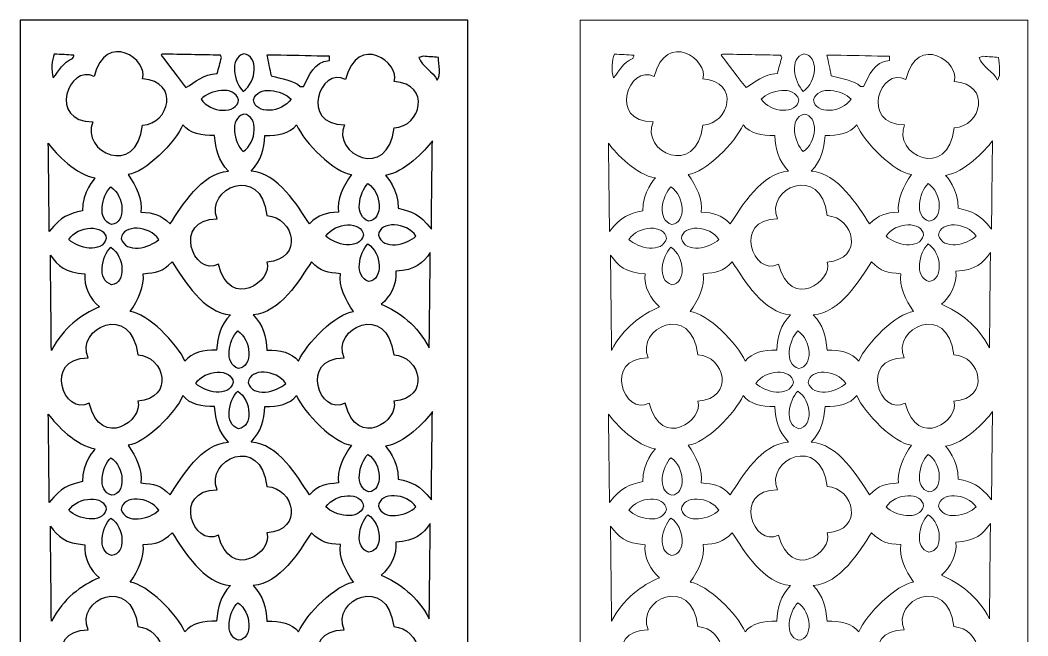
# Model space of a CAD drawing. Header units: centimetres. Extents: x -27.5 to -20.8, y -9.5 to 9.5.
# Drawn here: x -27.5 to -20.8, y 5.4 to 9.5 of the extents above; entities that cross this region are included whole.
import ezdxf

# ---------------------------------------------------------------- set-up
doc = ezdxf.new("R2010")
doc.units = ezdxf.units.CM
doc.header["$MEASUREMENT"] = 0
doc.layers.add('layer 1', color=7, linetype='Continuous')

msp = doc.modelspace()

# ---------------------------------------------------------------- linework, layer by layer
at = {"layer": 'layer 1', "color": 250}
msp.add_open_spline([(-27.5, 9.5), (-27.5, 9.5), (-24.52381, 9.5), (-24.52381, 9.5), (-24.52381, 9.5), (-24.52381, 9.5), (-24.52381, -9.5), (-24.52381, -9.5), (-24.52381, -9.5), (-24.52381, -9.5), (-27.5, -9.5), (-27.5, -9.5), (-27.5, -9.5), (-27.5, -9.5), (-27.5, 9.5), (-27.5, 9.5)], degree=3, knots=[0, 0, 0, 0, 0.2, 0.2, 0.2, 0.2, 0.4, 0.4, 0.4, 0.4, 0.6, 0.6, 0.6, 0.6, 1, 1, 1, 1], dxfattribs=at)
at = {"layer": 'layer 1', "color": 250, "lineweight": 9}
for points, knots in [([(-23.77503, 9.5), (-23.77503, 9.5), (-20.79884, 9.5), (-20.79884, 9.5), (-20.79884, 9.5), (-20.79884, 9.5), (-20.79884, -9.5), (-20.79884, -9.5), (-20.79884, -9.5), (-20.79884, -9.5), (-23.77503, -9.5), (-23.77503, -9.5), (-23.77503, -9.5), (-23.77503, -9.5), (-23.77503, 9.5), (-23.77503, 9.5)], [0, 0, 0, 0, 0.2, 0.2, 0.2, 0.2, 0.4, 0.4, 0.4, 0.4, 0.6, 0.6, 0.6, 0.6, 1, 1, 1, 1]), ([(-23.29082, 8.82276), (-23.59262, 8.82245), (-23.45316, 9.21356), (-23.28365, 9.12408), (-23.28365, 9.12408), (-23.2037, 9.43845), (-22.91692, 9.23309), (-22.96079, 9.10979), (-22.96079, 9.10979), (-22.71078, 9.0907), (-22.78201, 8.81086), (-22.96079, 8.80123), (-22.96079, 8.80123), (-23.00013, 8.44729), (-23.37765, 8.62358), (-23.29082, 8.82276)], [0, 0, 0, 0, 0.2, 0.2, 0.2, 0.2, 0.4, 0.4, 0.4, 0.4, 0.6, 0.6, 0.6, 0.6, 1, 1, 1, 1]), ([(-21.61802, 8.80459), (-21.91981, 8.80428), (-21.78036, 9.19539), (-21.61085, 9.10591), (-21.61085, 9.10591), (-21.53089, 9.42028), (-21.24411, 9.21492), (-21.28798, 9.09162), (-21.28798, 9.09162), (-21.03797, 9.07253), (-21.1092, 8.79269), (-21.28798, 8.78306), (-21.28798, 8.78306), (-21.32732, 8.42912), (-21.70484, 8.60541), (-21.61802, 8.80459)], [0, 0, 0, 0, 0.2, 0.2, 0.2, 0.2, 0.4, 0.4, 0.4, 0.4, 0.6, 0.6, 0.6, 0.6, 1, 1, 1, 1]), ([(-23.55511, 9.11614), (-23.56957, 9.16362), (-23.56604, 9.23836), (-23.54794, 9.27399), (-23.54794, 9.27399), (-23.50488, 9.2716), (-23.46183, 9.26921), (-23.41879, 9.26682), (-23.41879, 9.26682), (-23.41879, 9.26443), (-23.41879, 9.26202), (-23.41879, 9.25963), (-23.41879, 9.25963), (-23.42118, 9.25485), (-23.42357, 9.25007), (-23.42596, 9.24529), (-23.42596, 9.24529), (-23.49261, 9.21802), (-23.51112, 9.16457), (-23.55511, 9.11614)], [0, 0, 0, 0, 0.1666667, 0.1666667, 0.1666667, 0.1666667, 0.3333333, 0.3333333, 0.3333333, 0.3333333, 0.5, 0.5, 0.5, 0.5, 0.6666667, 0.6666667, 0.6666667, 0.6666667, 1, 1, 1, 1]), ([(-22.4646, 9.14484), (-22.55956, 9.14032), (-22.60941, 9.08823), (-22.67264, 9.05158), (-22.67264, 9.05158), (-22.68776, 9.06939), (-22.8371, 9.26535), (-22.83766, 9.26682), (-22.83766, 9.26682), (-22.83527, 9.26921), (-22.83288, 9.2716), (-22.83049, 9.27399), (-22.83049, 9.27399), (-22.70137, 9.2716), (-22.5722, 9.26921), (-22.44307, 9.26682), (-22.44307, 9.26682), (-22.44068, 9.26202), (-22.43829, 9.25724), (-22.4359, 9.25246), (-22.4359, 9.25246), (-22.44546, 9.2166), (-22.45502, 9.18071), (-22.4646, 9.14484)], [0, 0, 0, 0, 0.1428571, 0.1428571, 0.1428571, 0.1428571, 0.2857143, 0.2857143, 0.2857143, 0.2857143, 0.4285714, 0.4285714, 0.4285714, 0.4285714, 0.5714286, 0.5714286, 0.5714286, 0.5714286, 0.7142857, 0.7142857, 0.7142857, 0.7142857, 1, 1, 1, 1]), ([(-22.29295, 9.02641), (-22.3525, 9.08645), (-22.38807, 9.24743), (-22.28707, 9.27621), (-22.28707, 9.27621), (-22.18957, 9.26562), (-22.19906, 9.08767), (-22.29295, 9.02641)], [0, 0, 0, 0, 0.3333333, 0.3333333, 0.3333333, 0.3333333, 1, 1, 1, 1]), ([(-21.91217, 9.05875), (-21.95658, 9.10416), (-22.0394, 9.10672), (-22.10587, 9.1305), (-22.10587, 9.1305), (-22.11544, 9.17593), (-22.125, 9.22138), (-22.13456, 9.26682), (-22.13456, 9.26682), (-22.10348, 9.26682), (-22.07239, 9.26682), (-22.0413, 9.26682), (-22.0413, 9.26682), (-21.93369, 9.26443), (-21.82606, 9.26202), (-21.71845, 9.25963), (-21.71845, 9.25963), (-21.71845, 9.25007), (-21.71845, 9.2405), (-21.71845, 9.23094), (-21.71845, 9.23094), (-21.82512, 9.22077), (-21.85123, 9.13666), (-21.89064, 9.05875), (-21.89064, 9.05875), (-21.89781, 9.05875), (-21.905, 9.05875), (-21.91217, 9.05875)], [0, 0, 0, 0, 0.125, 0.125, 0.125, 0.125, 0.25, 0.25, 0.25, 0.25, 0.375, 0.375, 0.375, 0.375, 0.5, 0.5, 0.5, 0.5, 0.625, 0.625, 0.625, 0.625, 0.75, 0.75, 0.75, 0.75, 1, 1, 1, 1]), ([(-21.00102, 9.1018), (-21.0268, 9.15722), (-21.10264, 9.18944), (-21.12298, 9.25246), (-21.12298, 9.25246), (-21.11342, 9.25485), (-21.10384, 9.25724), (-21.09428, 9.25963), (-21.09428, 9.25963), (-21.0608, 9.25724), (-21.02732, 9.25485), (-20.99383, 9.25246), (-20.99383, 9.25246), (-20.99012, 9.20285), (-20.97491, 9.13566), (-21.00102, 9.1018)], [0, 0, 0, 0, 0.2, 0.2, 0.2, 0.2, 0.4, 0.4, 0.4, 0.4, 0.6, 0.6, 0.6, 0.6, 1, 1, 1, 1]), ([(-22.57224, 8.97511), (-22.5122, 9.03466), (-22.35121, 9.07022), (-22.32243, 8.96923), (-22.32243, 8.96923), (-22.33303, 8.87173), (-22.51098, 8.88122), (-22.57224, 8.97511)], [0, 0, 0, 0, 0.3333333, 0.3333333, 0.3333333, 0.3333333, 1, 1, 1, 1]), ([(-21.97366, 8.97511), (-22.0337, 9.03466), (-22.19469, 9.07022), (-22.22347, 8.96923), (-22.22347, 8.96923), (-22.21288, 8.87173), (-22.03493, 8.88122), (-21.97366, 8.97511)], [0, 0, 0, 0, 0.3333333, 0.3333333, 0.3333333, 0.3333333, 1, 1, 1, 1]), ([(-22.29295, 8.62536), (-22.3525, 8.6854), (-22.38807, 8.84639), (-22.28707, 8.87517), (-22.28707, 8.87517), (-22.18957, 8.86457), (-22.19906, 8.68662), (-22.29295, 8.62536)], [0, 0, 0, 0, 0.3333333, 0.3333333, 0.3333333, 0.3333333, 1, 1, 1, 1]), ([(-22.69288, 8.80406), (-22.64682, 8.74624), (-22.56793, 8.73026), (-22.48236, 8.73231), (-22.48236, 8.73231), (-22.47401, 8.63835), (-22.45879, 8.56764), (-22.39032, 8.49555), (-22.39032, 8.49555), (-22.56853, 8.48486), (-22.69913, 8.26498), (-22.77774, 8.144), (-22.77774, 8.144), (-22.84401, 8.21028), (-22.88288, 8.21661), (-22.97143, 8.22293), (-22.97143, 8.22293), (-22.95864, 8.30402), (-23.0042, 8.39815), (-23.05753, 8.47404), (-23.05753, 8.47404), (-22.94458, 8.48511), (-22.74271, 8.68701), (-22.69288, 8.80406)], [0, 0, 0, 0, 0.1428571, 0.1428571, 0.1428571, 0.1428571, 0.2857143, 0.2857143, 0.2857143, 0.2857143, 0.4285714, 0.4285714, 0.4285714, 0.4285714, 0.5714286, 0.5714286, 0.5714286, 0.5714286, 0.7142857, 0.7142857, 0.7142857, 0.7142857, 1, 1, 1, 1]), ([(-21.93664, 8.80406), (-21.9827, 8.74624), (-22.06159, 8.73026), (-22.14716, 8.73231), (-22.14716, 8.73231), (-22.15551, 8.63835), (-22.17074, 8.56764), (-22.2392, 8.49555), (-22.2392, 8.49555), (-22.061, 8.48486), (-21.93039, 8.26498), (-21.85179, 8.144), (-21.85179, 8.144), (-21.78551, 8.21028), (-21.74664, 8.21661), (-21.65809, 8.22293), (-21.65809, 8.22293), (-21.67089, 8.30402), (-21.62532, 8.39815), (-21.57199, 8.47404), (-21.57199, 8.47404), (-21.68494, 8.48511), (-21.88681, 8.68701), (-21.93664, 8.80406)], [0, 0, 0, 0, 0.1428571, 0.1428571, 0.1428571, 0.1428571, 0.2857143, 0.2857143, 0.2857143, 0.2857143, 0.4285714, 0.4285714, 0.4285714, 0.4285714, 0.5714286, 0.5714286, 0.5714286, 0.5714286, 0.7142857, 0.7142857, 0.7142857, 0.7142857, 1, 1, 1, 1]), ([(-23.58782, 8.68062), (-23.58543, 8.48692), (-23.58345, 8.28673), (-23.58106, 8.09302), (-23.58106, 8.09302), (-23.49705, 8.19932), (-23.45596, 8.20813), (-23.35976, 8.23234), (-23.35976, 8.23234), (-23.36463, 8.35496), (-23.27665, 8.45021), (-23.27599, 8.45026), (-23.27599, 8.45026), (-23.3999, 8.46945), (-23.53656, 8.61068), (-23.58782, 8.68062)], [0, 0, 0, 0, 0.2, 0.2, 0.2, 0.2, 0.4, 0.4, 0.4, 0.4, 0.6, 0.6, 0.6, 0.6, 1, 1, 1, 1]), ([(-21.0339, 8.69757), (-21.03629, 8.50387), (-21.03827, 8.30368), (-21.04066, 8.10997), (-21.04066, 8.10997), (-21.12467, 8.21627), (-21.16576, 8.22508), (-21.26196, 8.24929), (-21.26196, 8.24929), (-21.25709, 8.37191), (-21.34507, 8.46716), (-21.34573, 8.46721), (-21.34573, 8.46721), (-21.22182, 8.4864), (-21.08516, 8.62763), (-21.0339, 8.69757)], [0, 0, 0, 0, 0.2, 0.2, 0.2, 0.2, 0.4, 0.4, 0.4, 0.4, 0.6, 0.6, 0.6, 0.6, 1, 1, 1, 1]), ([(-22.46387, 8.17804), (-22.76567, 8.17835), (-22.62621, 7.78724), (-22.4567, 7.87672), (-22.4567, 7.87672), (-22.37674, 7.56235), (-22.08997, 7.76771), (-22.13383, 7.89101), (-22.13383, 7.89101), (-21.88382, 7.9101), (-21.95505, 8.18994), (-22.13383, 8.19957), (-22.13383, 8.19957), (-22.17318, 8.55351), (-22.55069, 8.37722), (-22.46387, 8.17804)], [0, 0, 0, 0, 0.2, 0.2, 0.2, 0.2, 0.4, 0.4, 0.4, 0.4, 0.6, 0.6, 0.6, 0.6, 1, 1, 1, 1]), ([(-23.17252, 8.39098), (-23.23207, 8.33094), (-23.26764, 8.16996), (-23.16664, 8.14117), (-23.16664, 8.14117), (-23.06914, 8.15177), (-23.07863, 8.32972), (-23.17252, 8.39098)], [0, 0, 0, 0, 0.3333333, 0.3333333, 0.3333333, 0.3333333, 1, 1, 1, 1]), ([(-21.46222, 8.4131), (-21.52177, 8.35306), (-21.55733, 8.19208), (-21.45634, 8.1633), (-21.45634, 8.1633), (-21.35883, 8.17389), (-21.36833, 8.35184), (-21.46222, 8.4131)], [0, 0, 0, 0, 0.3333333, 0.3333333, 0.3333333, 0.3333333, 1, 1, 1, 1]), ([(-23.45181, 8.04123), (-23.39177, 7.98168), (-23.23078, 7.94612), (-23.202, 8.04711), (-23.202, 8.04711), (-23.2126, 8.14462), (-23.39055, 8.13512), (-23.45181, 8.04123)], [0, 0, 0, 0, 0.3333333, 0.3333333, 0.3333333, 0.3333333, 1, 1, 1, 1]), ([(-22.85323, 8.04123), (-22.91328, 7.98168), (-23.07426, 7.94612), (-23.10304, 8.04711), (-23.10304, 8.04711), (-23.09245, 8.14462), (-22.9145, 8.13512), (-22.85323, 8.04123)], [0, 0, 0, 0, 0.3333333, 0.3333333, 0.3333333, 0.3333333, 1, 1, 1, 1]), ([(-21.7415, 8.06335), (-21.68146, 8.0038), (-21.52048, 7.96824), (-21.4917, 8.06923), (-21.4917, 8.06923), (-21.50229, 8.16674), (-21.68024, 8.15724), (-21.7415, 8.06335)], [0, 0, 0, 0, 0.3333333, 0.3333333, 0.3333333, 0.3333333, 1, 1, 1, 1]), ([(-21.14293, 8.06335), (-21.20297, 8.0038), (-21.36395, 7.96824), (-21.39274, 8.06923), (-21.39274, 8.06923), (-21.38214, 8.16674), (-21.20419, 8.15724), (-21.14293, 8.06335)], [0, 0, 0, 0, 0.3333333, 0.3333333, 0.3333333, 0.3333333, 1, 1, 1, 1]), ([(-23.17252, 7.98994), (-23.23207, 7.9299), (-23.26764, 7.76891), (-23.16664, 7.74013), (-23.16664, 7.74013), (-23.06914, 7.75072), (-23.07863, 7.92868), (-23.17252, 7.98994)], [0, 0, 0, 0, 0.3333333, 0.3333333, 0.3333333, 0.3333333, 1, 1, 1, 1]), ([(-21.46222, 8.01206), (-21.52177, 7.95202), (-21.55733, 7.79103), (-21.45634, 7.76225), (-21.45634, 7.76225), (-21.35883, 7.77285), (-21.36833, 7.9508), (-21.46222, 8.01206)], [0, 0, 0, 0, 0.3333333, 0.3333333, 0.3333333, 0.3333333, 1, 1, 1, 1]), ([(-23.57425, 7.93651), (-23.57186, 7.74281), (-23.56963, 7.497), (-23.56724, 7.30329), (-23.56724, 7.30329), (-23.48819, 7.45403), (-23.36961, 7.54091), (-23.24833, 7.59286), (-23.24833, 7.59286), (-23.30362, 7.63778), (-23.3569, 7.73347), (-23.3441, 7.81258), (-23.3441, 7.81258), (-23.4771, 7.82005), (-23.52299, 7.86657), (-23.57425, 7.93651)], [0, 0, 0, 0, 0.2, 0.2, 0.2, 0.2, 0.4, 0.4, 0.4, 0.4, 0.6, 0.6, 0.6, 0.6, 1, 1, 1, 1]), ([(-21.04748, 7.95346), (-21.04987, 7.75976), (-21.05209, 7.51395), (-21.05448, 7.32024), (-21.05448, 7.32024), (-21.13354, 7.47098), (-21.25211, 7.55786), (-21.3734, 7.60981), (-21.3734, 7.60981), (-21.3181, 7.65473), (-21.26482, 7.75042), (-21.27762, 7.82953), (-21.27762, 7.82953), (-21.14463, 7.83701), (-21.09874, 7.88352), (-21.04748, 7.95346)], [0, 0, 0, 0, 0.2, 0.2, 0.2, 0.2, 0.4, 0.4, 0.4, 0.4, 0.6, 0.6, 0.6, 0.6, 1, 1, 1, 1]), ([(-22.67933, 7.23214), (-22.63328, 7.28996), (-22.55439, 7.30595), (-22.46882, 7.3039), (-22.46882, 7.3039), (-22.46046, 7.39786), (-22.44524, 7.46856), (-22.37678, 7.54065), (-22.37678, 7.54065), (-22.55498, 7.55135), (-22.68559, 7.77122), (-22.76419, 7.8922), (-22.76419, 7.8922), (-22.83047, 7.82592), (-22.86934, 7.8196), (-22.95789, 7.81327), (-22.95789, 7.81327), (-22.94509, 7.73218), (-22.99066, 7.63805), (-23.04398, 7.56216), (-23.04398, 7.56216), (-22.93104, 7.55109), (-22.72917, 7.34919), (-22.67933, 7.23214)], [0, 0, 0, 0, 0.1428571, 0.1428571, 0.1428571, 0.1428571, 0.2857143, 0.2857143, 0.2857143, 0.2857143, 0.4285714, 0.4285714, 0.4285714, 0.4285714, 0.5714286, 0.5714286, 0.5714286, 0.5714286, 0.7142857, 0.7142857, 0.7142857, 0.7142857, 1, 1, 1, 1]), ([(-21.9231, 7.23214), (-21.96916, 7.28996), (-22.04805, 7.30595), (-22.13361, 7.3039), (-22.13361, 7.3039), (-22.14197, 7.39786), (-22.15719, 7.46856), (-22.22566, 7.54065), (-22.22566, 7.54065), (-22.04745, 7.55135), (-21.91684, 7.77122), (-21.83824, 7.8922), (-21.83824, 7.8922), (-21.77196, 7.82592), (-21.7331, 7.8196), (-21.64454, 7.81327), (-21.64454, 7.81327), (-21.65734, 7.73218), (-21.61178, 7.63805), (-21.55845, 7.56216), (-21.55845, 7.56216), (-21.67139, 7.55109), (-21.87326, 7.34919), (-21.9231, 7.23214)], [0, 0, 0, 0, 0.1428571, 0.1428571, 0.1428571, 0.1428571, 0.2857143, 0.2857143, 0.2857143, 0.2857143, 0.4285714, 0.4285714, 0.4285714, 0.4285714, 0.5714286, 0.5714286, 0.5714286, 0.5714286, 0.7142857, 0.7142857, 0.7142857, 0.7142857, 1, 1, 1, 1]), ([(-23.32351, 7.25272), (-23.6253, 7.25303), (-23.48585, 6.86192), (-23.31634, 6.9514), (-23.31634, 6.9514), (-23.23638, 6.63703), (-22.9496, 6.84239), (-22.99347, 6.96569), (-22.99347, 6.96569), (-22.74346, 6.98478), (-22.81469, 7.26462), (-22.99347, 7.27425), (-22.99347, 7.27425), (-23.03281, 7.62819), (-23.41033, 7.4519), (-23.32351, 7.25272)], [0, 0, 0, 0, 0.2, 0.2, 0.2, 0.2, 0.4, 0.4, 0.4, 0.4, 0.6, 0.6, 0.6, 0.6, 1, 1, 1, 1]), ([(-21.62119, 7.25272), (-21.92298, 7.25303), (-21.78353, 6.86192), (-21.61402, 6.9514), (-21.61402, 6.9514), (-21.53406, 6.63703), (-21.24728, 6.84239), (-21.29115, 6.96569), (-21.29115, 6.96569), (-21.04114, 6.98478), (-21.11237, 7.26462), (-21.29115, 7.27425), (-21.29115, 7.27425), (-21.33049, 7.62819), (-21.70801, 7.4519), (-21.62119, 7.25272)], [0, 0, 0, 0, 0.2, 0.2, 0.2, 0.2, 0.4, 0.4, 0.4, 0.4, 0.6, 0.6, 0.6, 0.6, 1, 1, 1, 1]), ([(-22.32843, 7.43313), (-22.38798, 7.37309), (-22.42354, 7.21211), (-22.32255, 7.18332), (-22.32255, 7.18332), (-22.22505, 7.19392), (-22.23454, 7.37187), (-22.32843, 7.43313)], [0, 0, 0, 0, 0.3333333, 0.3333333, 0.3333333, 0.3333333, 1, 1, 1, 1]), ([(-22.60772, 7.08338), (-22.54768, 7.02383), (-22.38669, 6.98827), (-22.35791, 7.08926), (-22.35791, 7.08926), (-22.3685, 7.18677), (-22.54646, 7.17727), (-22.60772, 7.08338)], [0, 0, 0, 0, 0.3333333, 0.3333333, 0.3333333, 0.3333333, 1, 1, 1, 1]), ([(-22.00914, 7.08338), (-22.06918, 7.02383), (-22.23017, 6.98827), (-22.25895, 7.08926), (-22.25895, 7.08926), (-22.24836, 7.18677), (-22.0704, 7.17727), (-22.00914, 7.08338)], [0, 0, 0, 0, 0.3333333, 0.3333333, 0.3333333, 0.3333333, 1, 1, 1, 1]), ([(-22.69288, 7.00213), (-22.64682, 6.94432), (-22.56793, 6.92833), (-22.48236, 6.93038), (-22.48236, 6.93038), (-22.47401, 6.83642), (-22.45879, 6.76572), (-22.39032, 6.69363), (-22.39032, 6.69363), (-22.56853, 6.68293), (-22.69913, 6.46306), (-22.77774, 6.34208), (-22.77774, 6.34208), (-22.84401, 6.40836), (-22.88288, 6.41468), (-22.97143, 6.421), (-22.97143, 6.421), (-22.95864, 6.5021), (-23.0042, 6.59623), (-23.05753, 6.67212), (-23.05753, 6.67212), (-22.94458, 6.68318), (-22.74271, 6.88509), (-22.69288, 7.00213)], [0, 0, 0, 0, 0.1428571, 0.1428571, 0.1428571, 0.1428571, 0.2857143, 0.2857143, 0.2857143, 0.2857143, 0.4285714, 0.4285714, 0.4285714, 0.4285714, 0.5714286, 0.5714286, 0.5714286, 0.5714286, 0.7142857, 0.7142857, 0.7142857, 0.7142857, 1, 1, 1, 1]), ([(-22.32843, 7.03209), (-22.38798, 6.97205), (-22.42354, 6.81106), (-22.32255, 6.78228), (-22.32255, 6.78228), (-22.22505, 6.79287), (-22.23454, 6.97083), (-22.32843, 7.03209)], [0, 0, 0, 0, 0.3333333, 0.3333333, 0.3333333, 0.3333333, 1, 1, 1, 1]), ([(-21.93664, 7.00213), (-21.9827, 6.94432), (-22.06159, 6.92833), (-22.14716, 6.93038), (-22.14716, 6.93038), (-22.15551, 6.83642), (-22.17074, 6.76572), (-22.2392, 6.69363), (-22.2392, 6.69363), (-22.061, 6.68293), (-21.93039, 6.46306), (-21.85179, 6.34208), (-21.85179, 6.34208), (-21.78551, 6.40836), (-21.74664, 6.41468), (-21.65809, 6.421), (-21.65809, 6.421), (-21.67089, 6.5021), (-21.62532, 6.59623), (-21.57199, 6.67212), (-21.57199, 6.67212), (-21.68494, 6.68318), (-21.88681, 6.88509), (-21.93664, 7.00213)], [0, 0, 0, 0, 0.1428571, 0.1428571, 0.1428571, 0.1428571, 0.2857143, 0.2857143, 0.2857143, 0.2857143, 0.4285714, 0.4285714, 0.4285714, 0.4285714, 0.5714286, 0.5714286, 0.5714286, 0.5714286, 0.7142857, 0.7142857, 0.7142857, 0.7142857, 1, 1, 1, 1]), ([(-23.58782, 6.8787), (-23.58543, 6.685), (-23.58345, 6.48481), (-23.58106, 6.29109), (-23.58106, 6.29109), (-23.49705, 6.39739), (-23.45596, 6.40621), (-23.35976, 6.43041), (-23.35976, 6.43041), (-23.36463, 6.55304), (-23.27665, 6.64828), (-23.27599, 6.64833), (-23.27599, 6.64833), (-23.3999, 6.66752), (-23.53656, 6.80876), (-23.58782, 6.8787)], [0, 0, 0, 0, 0.2, 0.2, 0.2, 0.2, 0.4, 0.4, 0.4, 0.4, 0.6, 0.6, 0.6, 0.6, 1, 1, 1, 1]), ([(-21.0339, 6.89565), (-21.03629, 6.70195), (-21.03827, 6.50176), (-21.04066, 6.30804), (-21.04066, 6.30804), (-21.12467, 6.41434), (-21.16576, 6.42316), (-21.26196, 6.44736), (-21.26196, 6.44736), (-21.25709, 6.56999), (-21.34507, 6.66523), (-21.34573, 6.66528), (-21.34573, 6.66528), (-21.22182, 6.68447), (-21.08516, 6.82571), (-21.0339, 6.89565)], [0, 0, 0, 0, 0.2, 0.2, 0.2, 0.2, 0.4, 0.4, 0.4, 0.4, 0.6, 0.6, 0.6, 0.6, 1, 1, 1, 1]), ([(-22.46387, 6.37612), (-22.76567, 6.37642), (-22.62621, 5.98531), (-22.4567, 6.0748), (-22.4567, 6.0748), (-22.37674, 5.76042), (-22.08997, 5.96578), (-22.13383, 6.08909), (-22.13383, 6.08909), (-21.88382, 6.10817), (-21.95505, 6.38802), (-22.13383, 6.39765), (-22.13383, 6.39765), (-22.17318, 6.75158), (-22.55069, 6.57529), (-22.46387, 6.37612)], [0, 0, 0, 0, 0.2, 0.2, 0.2, 0.2, 0.4, 0.4, 0.4, 0.4, 0.6, 0.6, 0.6, 0.6, 1, 1, 1, 1]), ([(-23.17252, 6.58906), (-23.23207, 6.52902), (-23.26764, 6.36803), (-23.16664, 6.33925), (-23.16664, 6.33925), (-23.06914, 6.34984), (-23.07863, 6.5278), (-23.17252, 6.58906)], [0, 0, 0, 0, 0.3333333, 0.3333333, 0.3333333, 0.3333333, 1, 1, 1, 1]), ([(-21.46222, 6.61118), (-21.52177, 6.55114), (-21.55733, 6.39015), (-21.45634, 6.36137), (-21.45634, 6.36137), (-21.35883, 6.37196), (-21.36833, 6.54992), (-21.46222, 6.61118)], [0, 0, 0, 0, 0.3333333, 0.3333333, 0.3333333, 0.3333333, 1, 1, 1, 1]), ([(-23.45181, 6.23931), (-23.39177, 6.17976), (-23.23078, 6.14419), (-23.202, 6.24519), (-23.202, 6.24519), (-23.2126, 6.34269), (-23.39055, 6.3332), (-23.45181, 6.23931)], [0, 0, 0, 0, 0.3333333, 0.3333333, 0.3333333, 0.3333333, 1, 1, 1, 1]), ([(-22.85323, 6.23931), (-22.91328, 6.17976), (-23.07426, 6.14419), (-23.10304, 6.24519), (-23.10304, 6.24519), (-23.09245, 6.34269), (-22.9145, 6.3332), (-22.85323, 6.23931)], [0, 0, 0, 0, 0.3333333, 0.3333333, 0.3333333, 0.3333333, 1, 1, 1, 1]), ([(-21.7415, 6.26143), (-21.68146, 6.20188), (-21.52048, 6.16632), (-21.4917, 6.26731), (-21.4917, 6.26731), (-21.50229, 6.36481), (-21.68024, 6.35532), (-21.7415, 6.26143)], [0, 0, 0, 0, 0.3333333, 0.3333333, 0.3333333, 0.3333333, 1, 1, 1, 1]), ([(-21.14293, 6.26143), (-21.20297, 6.20188), (-21.36395, 6.16632), (-21.39274, 6.26731), (-21.39274, 6.26731), (-21.38214, 6.36481), (-21.20419, 6.35532), (-21.14293, 6.26143)], [0, 0, 0, 0, 0.3333333, 0.3333333, 0.3333333, 0.3333333, 1, 1, 1, 1]), ([(-23.17252, 6.18801), (-23.23207, 6.12797), (-23.26764, 5.96699), (-23.16664, 5.93821), (-23.16664, 5.93821), (-23.06914, 5.9488), (-23.07863, 6.12675), (-23.17252, 6.18801)], [0, 0, 0, 0, 0.3333333, 0.3333333, 0.3333333, 0.3333333, 1, 1, 1, 1]), ([(-21.46222, 6.21013), (-21.52177, 6.15009), (-21.55733, 5.98911), (-21.45634, 5.96033), (-21.45634, 5.96033), (-21.35883, 5.97092), (-21.36833, 6.14887), (-21.46222, 6.21013)], [0, 0, 0, 0, 0.3333333, 0.3333333, 0.3333333, 0.3333333, 1, 1, 1, 1]), ([(-23.57425, 6.13458), (-23.57186, 5.94088), (-23.56963, 5.69508), (-23.56724, 5.50136), (-23.56724, 5.50136), (-23.48819, 5.65211), (-23.36961, 5.73898), (-23.24833, 5.79094), (-23.24833, 5.79094), (-23.30362, 5.83586), (-23.3569, 5.93154), (-23.3441, 6.01065), (-23.3441, 6.01065), (-23.4771, 6.01813), (-23.52299, 6.06464), (-23.57425, 6.13458)], [0, 0, 0, 0, 0.2, 0.2, 0.2, 0.2, 0.4, 0.4, 0.4, 0.4, 0.6, 0.6, 0.6, 0.6, 1, 1, 1, 1]), ([(-21.04748, 6.15153), (-21.04987, 5.95783), (-21.05209, 5.71203), (-21.05448, 5.51831), (-21.05448, 5.51831), (-21.13354, 5.66906), (-21.25211, 5.75593), (-21.3734, 5.80789), (-21.3734, 5.80789), (-21.3181, 5.85281), (-21.26482, 5.94849), (-21.27762, 6.02761), (-21.27762, 6.02761), (-21.14463, 6.03508), (-21.09874, 6.08159), (-21.04748, 6.15153)], [0, 0, 0, 0, 0.2, 0.2, 0.2, 0.2, 0.4, 0.4, 0.4, 0.4, 0.6, 0.6, 0.6, 0.6, 1, 1, 1, 1]), ([(-22.67933, 5.43022), (-22.63328, 5.48804), (-22.55439, 5.50402), (-22.46882, 5.50197), (-22.46882, 5.50197), (-22.46046, 5.59593), (-22.44524, 5.66663), (-22.37678, 5.73873), (-22.37678, 5.73873), (-22.55498, 5.74942), (-22.68559, 5.96929), (-22.76419, 6.09027), (-22.76419, 6.09027), (-22.83047, 6.02399), (-22.86934, 6.01767), (-22.95789, 6.01135), (-22.95789, 6.01135), (-22.94509, 5.93026), (-22.99066, 5.83613), (-23.04398, 5.76024), (-23.04398, 5.76024), (-22.93104, 5.74917), (-22.72917, 5.54726), (-22.67933, 5.43022)], [0, 0, 0, 0, 0.1428571, 0.1428571, 0.1428571, 0.1428571, 0.2857143, 0.2857143, 0.2857143, 0.2857143, 0.4285714, 0.4285714, 0.4285714, 0.4285714, 0.5714286, 0.5714286, 0.5714286, 0.5714286, 0.7142857, 0.7142857, 0.7142857, 0.7142857, 1, 1, 1, 1]), ([(-21.9231, 5.43022), (-21.96916, 5.48804), (-22.04805, 5.50402), (-22.13361, 5.50197), (-22.13361, 5.50197), (-22.14197, 5.59593), (-22.15719, 5.66663), (-22.22566, 5.73873), (-22.22566, 5.73873), (-22.04745, 5.74942), (-21.91684, 5.96929), (-21.83824, 6.09027), (-21.83824, 6.09027), (-21.77196, 6.02399), (-21.7331, 6.01767), (-21.64454, 6.01135), (-21.64454, 6.01135), (-21.65734, 5.93026), (-21.61178, 5.83613), (-21.55845, 5.76024), (-21.55845, 5.76024), (-21.67139, 5.74917), (-21.87326, 5.54726), (-21.9231, 5.43022)], [0, 0, 0, 0, 0.1428571, 0.1428571, 0.1428571, 0.1428571, 0.2857143, 0.2857143, 0.2857143, 0.2857143, 0.4285714, 0.4285714, 0.4285714, 0.4285714, 0.5714286, 0.5714286, 0.5714286, 0.5714286, 0.7142857, 0.7142857, 0.7142857, 0.7142857, 1, 1, 1, 1]), ([(-23.32351, 5.44407), (-23.6253, 5.44437), (-23.48585, 5.05326), (-23.31634, 5.14275), (-23.31634, 5.14275), (-23.23638, 4.82837), (-22.9496, 5.03373), (-22.99347, 5.15704), (-22.99347, 5.15704), (-22.74346, 5.17612), (-22.81469, 5.45597), (-22.99347, 5.46559), (-22.99347, 5.46559), (-23.03281, 5.81953), (-23.41033, 5.64324), (-23.32351, 5.44407)], [0, 0, 0, 0, 0.2, 0.2, 0.2, 0.2, 0.4, 0.4, 0.4, 0.4, 0.6, 0.6, 0.6, 0.6, 1, 1, 1, 1]), ([(-21.62119, 5.44407), (-21.92298, 5.44437), (-21.78353, 5.05326), (-21.61402, 5.14275), (-21.61402, 5.14275), (-21.53406, 4.82837), (-21.24728, 5.03373), (-21.29115, 5.15704), (-21.29115, 5.15704), (-21.04114, 5.17612), (-21.11237, 5.45597), (-21.29115, 5.46559), (-21.29115, 5.46559), (-21.33049, 5.81953), (-21.70801, 5.64324), (-21.62119, 5.44407)], [0, 0, 0, 0, 0.2, 0.2, 0.2, 0.2, 0.4, 0.4, 0.4, 0.4, 0.6, 0.6, 0.6, 0.6, 1, 1, 1, 1]), ([(-22.32843, 5.62448), (-22.38798, 5.56444), (-22.42354, 5.40345), (-22.32255, 5.37467), (-22.32255, 5.37467), (-22.22505, 5.38526), (-22.23454, 5.56322), (-22.32843, 5.62448)], [0, 0, 0, 0, 0.3333333, 0.3333333, 0.3333333, 0.3333333, 1, 1, 1, 1])]:
    msp.add_open_spline(points, degree=3, knots=knots, dxfattribs=at)
at = {"layer": 'layer 1', "color": 7}
for points, knots in [([(-27.01579, 8.82276), (-27.31759, 8.82245), (-27.17813, 9.21356), (-27.00862, 9.12408), (-27.00862, 9.12408), (-26.92867, 9.43845), (-26.64189, 9.23309), (-26.68576, 9.10979), (-26.68576, 9.10979), (-26.43575, 9.0907), (-26.50698, 8.81086), (-26.68576, 8.80123), (-26.68576, 8.80123), (-26.7251, 8.44729), (-27.10262, 8.62358), (-27.01579, 8.82276)], [0, 0, 0, 0, 0.2, 0.2, 0.2, 0.2, 0.4, 0.4, 0.4, 0.4, 0.6, 0.6, 0.6, 0.6, 1, 1, 1, 1]), ([(-25.34299, 8.80459), (-25.64478, 8.80428), (-25.50533, 9.19539), (-25.33582, 9.10591), (-25.33582, 9.10591), (-25.25586, 9.42028), (-24.96908, 9.21492), (-25.01295, 9.09162), (-25.01295, 9.09162), (-24.76294, 9.07253), (-24.83417, 8.79269), (-25.01295, 8.78306), (-25.01295, 8.78306), (-25.05229, 8.42912), (-25.42981, 8.60541), (-25.34299, 8.80459)], [0, 0, 0, 0, 0.2, 0.2, 0.2, 0.2, 0.4, 0.4, 0.4, 0.4, 0.6, 0.6, 0.6, 0.6, 1, 1, 1, 1]), ([(-27.28008, 9.11614), (-27.29454, 9.16362), (-27.29101, 9.23836), (-27.27291, 9.27399), (-27.27291, 9.27399), (-27.22985, 9.2716), (-27.1868, 9.26921), (-27.14376, 9.26682), (-27.14376, 9.26682), (-27.14376, 9.26443), (-27.14376, 9.26202), (-27.14376, 9.25963), (-27.14376, 9.25963), (-27.14615, 9.25485), (-27.14854, 9.25007), (-27.15093, 9.24529), (-27.15093, 9.24529), (-27.21758, 9.21802), (-27.23609, 9.16457), (-27.28008, 9.11614)], [0, 0, 0, 0, 0.1666667, 0.1666667, 0.1666667, 0.1666667, 0.3333333, 0.3333333, 0.3333333, 0.3333333, 0.5, 0.5, 0.5, 0.5, 0.6666667, 0.6666667, 0.6666667, 0.6666667, 1, 1, 1, 1]), ([(-26.18957, 9.14484), (-26.28453, 9.14032), (-26.33438, 9.08823), (-26.39761, 9.05158), (-26.39761, 9.05158), (-26.41273, 9.06939), (-26.56207, 9.26535), (-26.56263, 9.26682), (-26.56263, 9.26682), (-26.56024, 9.26921), (-26.55785, 9.2716), (-26.55546, 9.27399), (-26.55546, 9.27399), (-26.42634, 9.2716), (-26.29717, 9.26921), (-26.16804, 9.26682), (-26.16804, 9.26682), (-26.16565, 9.26202), (-26.16326, 9.25724), (-26.16087, 9.25246), (-26.16087, 9.25246), (-26.17043, 9.2166), (-26.17999, 9.18071), (-26.18957, 9.14484)], [0, 0, 0, 0, 0.1428571, 0.1428571, 0.1428571, 0.1428571, 0.2857143, 0.2857143, 0.2857143, 0.2857143, 0.4285714, 0.4285714, 0.4285714, 0.4285714, 0.5714286, 0.5714286, 0.5714286, 0.5714286, 0.7142857, 0.7142857, 0.7142857, 0.7142857, 1, 1, 1, 1]), ([(-26.01792, 9.02641), (-26.07747, 9.08645), (-26.11304, 9.24743), (-26.01204, 9.27621), (-26.01204, 9.27621), (-25.91454, 9.26562), (-25.92403, 9.08767), (-26.01792, 9.02641)], [0, 0, 0, 0, 0.3333333, 0.3333333, 0.3333333, 0.3333333, 1, 1, 1, 1]), ([(-25.63714, 9.05875), (-25.68155, 9.10416), (-25.76437, 9.10672), (-25.83084, 9.1305), (-25.83084, 9.1305), (-25.84041, 9.17593), (-25.84997, 9.22138), (-25.85953, 9.26682), (-25.85953, 9.26682), (-25.82845, 9.26682), (-25.79736, 9.26682), (-25.76627, 9.26682), (-25.76627, 9.26682), (-25.65866, 9.26443), (-25.55103, 9.26202), (-25.44342, 9.25963), (-25.44342, 9.25963), (-25.44342, 9.25007), (-25.44342, 9.2405), (-25.44342, 9.23094), (-25.44342, 9.23094), (-25.55009, 9.22077), (-25.5762, 9.13666), (-25.61561, 9.05875), (-25.61561, 9.05875), (-25.62278, 9.05875), (-25.62997, 9.05875), (-25.63714, 9.05875)], [0, 0, 0, 0, 0.125, 0.125, 0.125, 0.125, 0.25, 0.25, 0.25, 0.25, 0.375, 0.375, 0.375, 0.375, 0.5, 0.5, 0.5, 0.5, 0.625, 0.625, 0.625, 0.625, 0.75, 0.75, 0.75, 0.75, 1, 1, 1, 1]), ([(-24.72599, 9.1018), (-24.75177, 9.15722), (-24.82761, 9.18944), (-24.84795, 9.25246), (-24.84795, 9.25246), (-24.83839, 9.25485), (-24.82881, 9.25724), (-24.81925, 9.25963), (-24.81925, 9.25963), (-24.78577, 9.25724), (-24.75229, 9.25485), (-24.7188, 9.25246), (-24.7188, 9.25246), (-24.71509, 9.20285), (-24.69988, 9.13566), (-24.72599, 9.1018)], [0, 0, 0, 0, 0.2, 0.2, 0.2, 0.2, 0.4, 0.4, 0.4, 0.4, 0.6, 0.6, 0.6, 0.6, 1, 1, 1, 1]), ([(-26.29721, 8.97511), (-26.23717, 9.03466), (-26.07618, 9.07022), (-26.0474, 8.96923), (-26.0474, 8.96923), (-26.058, 8.87173), (-26.23595, 8.88122), (-26.29721, 8.97511)], [0, 0, 0, 0, 0.3333333, 0.3333333, 0.3333333, 0.3333333, 1, 1, 1, 1]), ([(-25.69863, 8.97511), (-25.75867, 9.03466), (-25.91966, 9.07022), (-25.94844, 8.96923), (-25.94844, 8.96923), (-25.93785, 8.87173), (-25.7599, 8.88122), (-25.69863, 8.97511)], [0, 0, 0, 0, 0.3333333, 0.3333333, 0.3333333, 0.3333333, 1, 1, 1, 1]), ([(-26.01792, 8.62536), (-26.07747, 8.6854), (-26.11304, 8.84639), (-26.01204, 8.87517), (-26.01204, 8.87517), (-25.91454, 8.86457), (-25.92403, 8.68662), (-26.01792, 8.62536)], [0, 0, 0, 0, 0.3333333, 0.3333333, 0.3333333, 0.3333333, 1, 1, 1, 1]), ([(-26.41785, 8.80406), (-26.37179, 8.74624), (-26.2929, 8.73026), (-26.20733, 8.73231), (-26.20733, 8.73231), (-26.19898, 8.63835), (-26.18376, 8.56764), (-26.11529, 8.49555), (-26.11529, 8.49555), (-26.2935, 8.48486), (-26.4241, 8.26498), (-26.50271, 8.144), (-26.50271, 8.144), (-26.56898, 8.21028), (-26.60785, 8.21661), (-26.6964, 8.22293), (-26.6964, 8.22293), (-26.68361, 8.30402), (-26.72917, 8.39815), (-26.7825, 8.47404), (-26.7825, 8.47404), (-26.66955, 8.48511), (-26.46768, 8.68701), (-26.41785, 8.80406)], [0, 0, 0, 0, 0.1428571, 0.1428571, 0.1428571, 0.1428571, 0.2857143, 0.2857143, 0.2857143, 0.2857143, 0.4285714, 0.4285714, 0.4285714, 0.4285714, 0.5714286, 0.5714286, 0.5714286, 0.5714286, 0.7142857, 0.7142857, 0.7142857, 0.7142857, 1, 1, 1, 1]), ([(-25.66161, 8.80406), (-25.70767, 8.74624), (-25.78656, 8.73026), (-25.87213, 8.73231), (-25.87213, 8.73231), (-25.88048, 8.63835), (-25.89571, 8.56764), (-25.96417, 8.49555), (-25.96417, 8.49555), (-25.78597, 8.48486), (-25.65536, 8.26498), (-25.57676, 8.144), (-25.57676, 8.144), (-25.51048, 8.21028), (-25.47161, 8.21661), (-25.38306, 8.22293), (-25.38306, 8.22293), (-25.39586, 8.30402), (-25.35029, 8.39815), (-25.29696, 8.47404), (-25.29696, 8.47404), (-25.40991, 8.48511), (-25.61178, 8.68701), (-25.66161, 8.80406)], [0, 0, 0, 0, 0.1428571, 0.1428571, 0.1428571, 0.1428571, 0.2857143, 0.2857143, 0.2857143, 0.2857143, 0.4285714, 0.4285714, 0.4285714, 0.4285714, 0.5714286, 0.5714286, 0.5714286, 0.5714286, 0.7142857, 0.7142857, 0.7142857, 0.7142857, 1, 1, 1, 1]), ([(-27.31279, 8.68062), (-27.3104, 8.48692), (-27.30842, 8.28673), (-27.30603, 8.09302), (-27.30603, 8.09302), (-27.22202, 8.19932), (-27.18093, 8.20813), (-27.08473, 8.23234), (-27.08473, 8.23234), (-27.0896, 8.35496), (-27.00162, 8.45021), (-27.00096, 8.45026), (-27.00096, 8.45026), (-27.12487, 8.46945), (-27.26153, 8.61068), (-27.31279, 8.68062)], [0, 0, 0, 0, 0.2, 0.2, 0.2, 0.2, 0.4, 0.4, 0.4, 0.4, 0.6, 0.6, 0.6, 0.6, 1, 1, 1, 1]), ([(-24.75887, 8.69757), (-24.76126, 8.50387), (-24.76324, 8.30368), (-24.76563, 8.10997), (-24.76563, 8.10997), (-24.84964, 8.21627), (-24.89073, 8.22508), (-24.98693, 8.24929), (-24.98693, 8.24929), (-24.98206, 8.37191), (-25.07004, 8.46716), (-25.0707, 8.46721), (-25.0707, 8.46721), (-24.94679, 8.4864), (-24.81013, 8.62763), (-24.75887, 8.69757)], [0, 0, 0, 0, 0.2, 0.2, 0.2, 0.2, 0.4, 0.4, 0.4, 0.4, 0.6, 0.6, 0.6, 0.6, 1, 1, 1, 1]), ([(-26.18884, 8.17804), (-26.49064, 8.17835), (-26.35118, 7.78724), (-26.18167, 7.87672), (-26.18167, 7.87672), (-26.10171, 7.56235), (-25.81494, 7.76771), (-25.8588, 7.89101), (-25.8588, 7.89101), (-25.60879, 7.9101), (-25.68002, 8.18994), (-25.8588, 8.19957), (-25.8588, 8.19957), (-25.89815, 8.55351), (-26.27566, 8.37722), (-26.18884, 8.17804)], [0, 0, 0, 0, 0.2, 0.2, 0.2, 0.2, 0.4, 0.4, 0.4, 0.4, 0.6, 0.6, 0.6, 0.6, 1, 1, 1, 1]), ([(-26.89749, 8.39098), (-26.95704, 8.33094), (-26.99261, 8.16996), (-26.89161, 8.14117), (-26.89161, 8.14117), (-26.79411, 8.15177), (-26.8036, 8.32972), (-26.89749, 8.39098)], [0, 0, 0, 0, 0.3333333, 0.3333333, 0.3333333, 0.3333333, 1, 1, 1, 1]), ([(-25.18719, 8.4131), (-25.24674, 8.35306), (-25.2823, 8.19208), (-25.18131, 8.1633), (-25.18131, 8.1633), (-25.0838, 8.17389), (-25.0933, 8.35184), (-25.18719, 8.4131)], [0, 0, 0, 0, 0.3333333, 0.3333333, 0.3333333, 0.3333333, 1, 1, 1, 1]), ([(-27.17678, 8.04123), (-27.11674, 7.98168), (-26.95575, 7.94612), (-26.92697, 8.04711), (-26.92697, 8.04711), (-26.93757, 8.14462), (-27.11552, 8.13512), (-27.17678, 8.04123)], [0, 0, 0, 0, 0.3333333, 0.3333333, 0.3333333, 0.3333333, 1, 1, 1, 1]), ([(-26.5782, 8.04123), (-26.63825, 7.98168), (-26.79923, 7.94612), (-26.82801, 8.04711), (-26.82801, 8.04711), (-26.81742, 8.14462), (-26.63947, 8.13512), (-26.5782, 8.04123)], [0, 0, 0, 0, 0.3333333, 0.3333333, 0.3333333, 0.3333333, 1, 1, 1, 1]), ([(-25.46647, 8.06335), (-25.40643, 8.0038), (-25.24545, 7.96824), (-25.21667, 8.06923), (-25.21667, 8.06923), (-25.22726, 8.16674), (-25.40521, 8.15724), (-25.46647, 8.06335)], [0, 0, 0, 0, 0.3333333, 0.3333333, 0.3333333, 0.3333333, 1, 1, 1, 1]), ([(-24.8679, 8.06335), (-24.92794, 8.0038), (-25.08892, 7.96824), (-25.11771, 8.06923), (-25.11771, 8.06923), (-25.10711, 8.16674), (-24.92916, 8.15724), (-24.8679, 8.06335)], [0, 0, 0, 0, 0.3333333, 0.3333333, 0.3333333, 0.3333333, 1, 1, 1, 1]), ([(-26.89749, 7.98994), (-26.95704, 7.9299), (-26.99261, 7.76891), (-26.89161, 7.74013), (-26.89161, 7.74013), (-26.79411, 7.75072), (-26.8036, 7.92868), (-26.89749, 7.98994)], [0, 0, 0, 0, 0.3333333, 0.3333333, 0.3333333, 0.3333333, 1, 1, 1, 1]), ([(-25.18719, 8.01206), (-25.24674, 7.95202), (-25.2823, 7.79103), (-25.18131, 7.76225), (-25.18131, 7.76225), (-25.0838, 7.77285), (-25.0933, 7.9508), (-25.18719, 8.01206)], [0, 0, 0, 0, 0.3333333, 0.3333333, 0.3333333, 0.3333333, 1, 1, 1, 1]), ([(-27.29922, 7.93651), (-27.29683, 7.74281), (-27.2946, 7.497), (-27.29221, 7.30329), (-27.29221, 7.30329), (-27.21316, 7.45403), (-27.09458, 7.54091), (-26.9733, 7.59286), (-26.9733, 7.59286), (-27.02859, 7.63778), (-27.08187, 7.73347), (-27.06907, 7.81258), (-27.06907, 7.81258), (-27.20207, 7.82005), (-27.24796, 7.86657), (-27.29922, 7.93651)], [0, 0, 0, 0, 0.2, 0.2, 0.2, 0.2, 0.4, 0.4, 0.4, 0.4, 0.6, 0.6, 0.6, 0.6, 1, 1, 1, 1]), ([(-24.77245, 7.95346), (-24.77484, 7.75976), (-24.77706, 7.51395), (-24.77945, 7.32024), (-24.77945, 7.32024), (-24.85851, 7.47098), (-24.97708, 7.55786), (-25.09837, 7.60981), (-25.09837, 7.60981), (-25.04307, 7.65473), (-24.98979, 7.75042), (-25.00259, 7.82953), (-25.00259, 7.82953), (-24.8696, 7.83701), (-24.82371, 7.88352), (-24.77245, 7.95346)], [0, 0, 0, 0, 0.2, 0.2, 0.2, 0.2, 0.4, 0.4, 0.4, 0.4, 0.6, 0.6, 0.6, 0.6, 1, 1, 1, 1]), ([(-26.4043, 7.23214), (-26.35825, 7.28996), (-26.27936, 7.30595), (-26.19379, 7.3039), (-26.19379, 7.3039), (-26.18543, 7.39786), (-26.17021, 7.46856), (-26.10175, 7.54065), (-26.10175, 7.54065), (-26.27995, 7.55135), (-26.41056, 7.77122), (-26.48916, 7.8922), (-26.48916, 7.8922), (-26.55544, 7.82592), (-26.59431, 7.8196), (-26.68286, 7.81327), (-26.68286, 7.81327), (-26.67006, 7.73218), (-26.71563, 7.63805), (-26.76895, 7.56216), (-26.76895, 7.56216), (-26.65601, 7.55109), (-26.45414, 7.34919), (-26.4043, 7.23214)], [0, 0, 0, 0, 0.1428571, 0.1428571, 0.1428571, 0.1428571, 0.2857143, 0.2857143, 0.2857143, 0.2857143, 0.4285714, 0.4285714, 0.4285714, 0.4285714, 0.5714286, 0.5714286, 0.5714286, 0.5714286, 0.7142857, 0.7142857, 0.7142857, 0.7142857, 1, 1, 1, 1]), ([(-25.64807, 7.23214), (-25.69413, 7.28996), (-25.77302, 7.30595), (-25.85858, 7.3039), (-25.85858, 7.3039), (-25.86694, 7.39786), (-25.88216, 7.46856), (-25.95063, 7.54065), (-25.95063, 7.54065), (-25.77242, 7.55135), (-25.64181, 7.77122), (-25.56321, 7.8922), (-25.56321, 7.8922), (-25.49693, 7.82592), (-25.45807, 7.8196), (-25.36951, 7.81327), (-25.36951, 7.81327), (-25.38231, 7.73218), (-25.33675, 7.63805), (-25.28342, 7.56216), (-25.28342, 7.56216), (-25.39636, 7.55109), (-25.59823, 7.34919), (-25.64807, 7.23214)], [0, 0, 0, 0, 0.1428571, 0.1428571, 0.1428571, 0.1428571, 0.2857143, 0.2857143, 0.2857143, 0.2857143, 0.4285714, 0.4285714, 0.4285714, 0.4285714, 0.5714286, 0.5714286, 0.5714286, 0.5714286, 0.7142857, 0.7142857, 0.7142857, 0.7142857, 1, 1, 1, 1]), ([(-27.04848, 7.25272), (-27.35027, 7.25303), (-27.21082, 6.86192), (-27.04131, 6.9514), (-27.04131, 6.9514), (-26.96135, 6.63703), (-26.67457, 6.84239), (-26.71844, 6.96569), (-26.71844, 6.96569), (-26.46843, 6.98478), (-26.53966, 7.26462), (-26.71844, 7.27425), (-26.71844, 7.27425), (-26.75778, 7.62819), (-27.1353, 7.4519), (-27.04848, 7.25272)], [0, 0, 0, 0, 0.2, 0.2, 0.2, 0.2, 0.4, 0.4, 0.4, 0.4, 0.6, 0.6, 0.6, 0.6, 1, 1, 1, 1]), ([(-25.34616, 7.25272), (-25.64795, 7.25303), (-25.5085, 6.86192), (-25.33899, 6.9514), (-25.33899, 6.9514), (-25.25903, 6.63703), (-24.97225, 6.84239), (-25.01612, 6.96569), (-25.01612, 6.96569), (-24.76611, 6.98478), (-24.83734, 7.26462), (-25.01612, 7.27425), (-25.01612, 7.27425), (-25.05546, 7.62819), (-25.43298, 7.4519), (-25.34616, 7.25272)], [0, 0, 0, 0, 0.2, 0.2, 0.2, 0.2, 0.4, 0.4, 0.4, 0.4, 0.6, 0.6, 0.6, 0.6, 1, 1, 1, 1]), ([(-26.0534, 7.43313), (-26.11295, 7.37309), (-26.14851, 7.21211), (-26.04752, 7.18332), (-26.04752, 7.18332), (-25.95002, 7.19392), (-25.95951, 7.37187), (-26.0534, 7.43313)], [0, 0, 0, 0, 0.3333333, 0.3333333, 0.3333333, 0.3333333, 1, 1, 1, 1]), ([(-26.33269, 7.08338), (-26.27265, 7.02383), (-26.11166, 6.98827), (-26.08288, 7.08926), (-26.08288, 7.08926), (-26.09347, 7.18677), (-26.27143, 7.17727), (-26.33269, 7.08338)], [0, 0, 0, 0, 0.3333333, 0.3333333, 0.3333333, 0.3333333, 1, 1, 1, 1]), ([(-25.73411, 7.08338), (-25.79415, 7.02383), (-25.95514, 6.98827), (-25.98392, 7.08926), (-25.98392, 7.08926), (-25.97333, 7.18677), (-25.79537, 7.17727), (-25.73411, 7.08338)], [0, 0, 0, 0, 0.3333333, 0.3333333, 0.3333333, 0.3333333, 1, 1, 1, 1]), ([(-26.41785, 7.00213), (-26.37179, 6.94432), (-26.2929, 6.92833), (-26.20733, 6.93038), (-26.20733, 6.93038), (-26.19898, 6.83642), (-26.18376, 6.76572), (-26.11529, 6.69363), (-26.11529, 6.69363), (-26.2935, 6.68293), (-26.4241, 6.46306), (-26.50271, 6.34208), (-26.50271, 6.34208), (-26.56898, 6.40836), (-26.60785, 6.41468), (-26.6964, 6.421), (-26.6964, 6.421), (-26.68361, 6.5021), (-26.72917, 6.59623), (-26.7825, 6.67212), (-26.7825, 6.67212), (-26.66955, 6.68318), (-26.46768, 6.88509), (-26.41785, 7.00213)], [0, 0, 0, 0, 0.1428571, 0.1428571, 0.1428571, 0.1428571, 0.2857143, 0.2857143, 0.2857143, 0.2857143, 0.4285714, 0.4285714, 0.4285714, 0.4285714, 0.5714286, 0.5714286, 0.5714286, 0.5714286, 0.7142857, 0.7142857, 0.7142857, 0.7142857, 1, 1, 1, 1]), ([(-26.0534, 7.03209), (-26.11295, 6.97205), (-26.14851, 6.81106), (-26.04752, 6.78228), (-26.04752, 6.78228), (-25.95002, 6.79287), (-25.95951, 6.97083), (-26.0534, 7.03209)], [0, 0, 0, 0, 0.3333333, 0.3333333, 0.3333333, 0.3333333, 1, 1, 1, 1]), ([(-25.66161, 7.00213), (-25.70767, 6.94432), (-25.78656, 6.92833), (-25.87213, 6.93038), (-25.87213, 6.93038), (-25.88048, 6.83642), (-25.89571, 6.76572), (-25.96417, 6.69363), (-25.96417, 6.69363), (-25.78597, 6.68293), (-25.65536, 6.46306), (-25.57676, 6.34208), (-25.57676, 6.34208), (-25.51048, 6.40836), (-25.47161, 6.41468), (-25.38306, 6.421), (-25.38306, 6.421), (-25.39586, 6.5021), (-25.35029, 6.59623), (-25.29696, 6.67212), (-25.29696, 6.67212), (-25.40991, 6.68318), (-25.61178, 6.88509), (-25.66161, 7.00213)], [0, 0, 0, 0, 0.1428571, 0.1428571, 0.1428571, 0.1428571, 0.2857143, 0.2857143, 0.2857143, 0.2857143, 0.4285714, 0.4285714, 0.4285714, 0.4285714, 0.5714286, 0.5714286, 0.5714286, 0.5714286, 0.7142857, 0.7142857, 0.7142857, 0.7142857, 1, 1, 1, 1]), ([(-27.31279, 6.8787), (-27.3104, 6.685), (-27.30842, 6.48481), (-27.30603, 6.29109), (-27.30603, 6.29109), (-27.22202, 6.39739), (-27.18093, 6.40621), (-27.08473, 6.43041), (-27.08473, 6.43041), (-27.0896, 6.55304), (-27.00162, 6.64828), (-27.00096, 6.64833), (-27.00096, 6.64833), (-27.12487, 6.66752), (-27.26153, 6.80876), (-27.31279, 6.8787)], [0, 0, 0, 0, 0.2, 0.2, 0.2, 0.2, 0.4, 0.4, 0.4, 0.4, 0.6, 0.6, 0.6, 0.6, 1, 1, 1, 1]), ([(-24.75887, 6.89565), (-24.76126, 6.70195), (-24.76324, 6.50176), (-24.76563, 6.30804), (-24.76563, 6.30804), (-24.84964, 6.41434), (-24.89073, 6.42316), (-24.98693, 6.44736), (-24.98693, 6.44736), (-24.98206, 6.56999), (-25.07004, 6.66523), (-25.0707, 6.66528), (-25.0707, 6.66528), (-24.94679, 6.68447), (-24.81013, 6.82571), (-24.75887, 6.89565)], [0, 0, 0, 0, 0.2, 0.2, 0.2, 0.2, 0.4, 0.4, 0.4, 0.4, 0.6, 0.6, 0.6, 0.6, 1, 1, 1, 1]), ([(-26.18884, 6.37612), (-26.49064, 6.37642), (-26.35118, 5.98531), (-26.18167, 6.0748), (-26.18167, 6.0748), (-26.10171, 5.76042), (-25.81494, 5.96578), (-25.8588, 6.08909), (-25.8588, 6.08909), (-25.60879, 6.10817), (-25.68002, 6.38802), (-25.8588, 6.39765), (-25.8588, 6.39765), (-25.89815, 6.75158), (-26.27566, 6.57529), (-26.18884, 6.37612)], [0, 0, 0, 0, 0.2, 0.2, 0.2, 0.2, 0.4, 0.4, 0.4, 0.4, 0.6, 0.6, 0.6, 0.6, 1, 1, 1, 1]), ([(-26.89749, 6.58906), (-26.95704, 6.52902), (-26.99261, 6.36803), (-26.89161, 6.33925), (-26.89161, 6.33925), (-26.79411, 6.34984), (-26.8036, 6.5278), (-26.89749, 6.58906)], [0, 0, 0, 0, 0.3333333, 0.3333333, 0.3333333, 0.3333333, 1, 1, 1, 1]), ([(-25.18719, 6.61118), (-25.24674, 6.55114), (-25.2823, 6.39015), (-25.18131, 6.36137), (-25.18131, 6.36137), (-25.0838, 6.37196), (-25.0933, 6.54992), (-25.18719, 6.61118)], [0, 0, 0, 0, 0.3333333, 0.3333333, 0.3333333, 0.3333333, 1, 1, 1, 1]), ([(-27.17678, 6.23931), (-27.11674, 6.17976), (-26.95575, 6.14419), (-26.92697, 6.24519), (-26.92697, 6.24519), (-26.93757, 6.34269), (-27.11552, 6.3332), (-27.17678, 6.23931)], [0, 0, 0, 0, 0.3333333, 0.3333333, 0.3333333, 0.3333333, 1, 1, 1, 1]), ([(-26.5782, 6.23931), (-26.63825, 6.17976), (-26.79923, 6.14419), (-26.82801, 6.24519), (-26.82801, 6.24519), (-26.81742, 6.34269), (-26.63947, 6.3332), (-26.5782, 6.23931)], [0, 0, 0, 0, 0.3333333, 0.3333333, 0.3333333, 0.3333333, 1, 1, 1, 1]), ([(-25.46647, 6.26143), (-25.40643, 6.20188), (-25.24545, 6.16632), (-25.21667, 6.26731), (-25.21667, 6.26731), (-25.22726, 6.36481), (-25.40521, 6.35532), (-25.46647, 6.26143)], [0, 0, 0, 0, 0.3333333, 0.3333333, 0.3333333, 0.3333333, 1, 1, 1, 1]), ([(-24.8679, 6.26143), (-24.92794, 6.20188), (-25.08892, 6.16632), (-25.11771, 6.26731), (-25.11771, 6.26731), (-25.10711, 6.36481), (-24.92916, 6.35532), (-24.8679, 6.26143)], [0, 0, 0, 0, 0.3333333, 0.3333333, 0.3333333, 0.3333333, 1, 1, 1, 1]), ([(-26.89749, 6.18801), (-26.95704, 6.12797), (-26.99261, 5.96699), (-26.89161, 5.93821), (-26.89161, 5.93821), (-26.79411, 5.9488), (-26.8036, 6.12675), (-26.89749, 6.18801)], [0, 0, 0, 0, 0.3333333, 0.3333333, 0.3333333, 0.3333333, 1, 1, 1, 1]), ([(-25.18719, 6.21013), (-25.24674, 6.15009), (-25.2823, 5.98911), (-25.18131, 5.96033), (-25.18131, 5.96033), (-25.0838, 5.97092), (-25.0933, 6.14887), (-25.18719, 6.21013)], [0, 0, 0, 0, 0.3333333, 0.3333333, 0.3333333, 0.3333333, 1, 1, 1, 1]), ([(-27.29922, 6.13458), (-27.29683, 5.94088), (-27.2946, 5.69508), (-27.29221, 5.50136), (-27.29221, 5.50136), (-27.21316, 5.65211), (-27.09458, 5.73898), (-26.9733, 5.79094), (-26.9733, 5.79094), (-27.02859, 5.83586), (-27.08187, 5.93154), (-27.06907, 6.01065), (-27.06907, 6.01065), (-27.20207, 6.01813), (-27.24796, 6.06464), (-27.29922, 6.13458)], [0, 0, 0, 0, 0.2, 0.2, 0.2, 0.2, 0.4, 0.4, 0.4, 0.4, 0.6, 0.6, 0.6, 0.6, 1, 1, 1, 1]), ([(-24.77245, 6.15153), (-24.77484, 5.95783), (-24.77706, 5.71203), (-24.77945, 5.51831), (-24.77945, 5.51831), (-24.85851, 5.66906), (-24.97708, 5.75593), (-25.09837, 5.80789), (-25.09837, 5.80789), (-25.04307, 5.85281), (-24.98979, 5.94849), (-25.00259, 6.02761), (-25.00259, 6.02761), (-24.8696, 6.03508), (-24.82371, 6.08159), (-24.77245, 6.15153)], [0, 0, 0, 0, 0.2, 0.2, 0.2, 0.2, 0.4, 0.4, 0.4, 0.4, 0.6, 0.6, 0.6, 0.6, 1, 1, 1, 1]), ([(-26.4043, 5.43022), (-26.35825, 5.48804), (-26.27936, 5.50402), (-26.19379, 5.50197), (-26.19379, 5.50197), (-26.18543, 5.59593), (-26.17021, 5.66663), (-26.10175, 5.73873), (-26.10175, 5.73873), (-26.27995, 5.74942), (-26.41056, 5.96929), (-26.48916, 6.09027), (-26.48916, 6.09027), (-26.55544, 6.02399), (-26.59431, 6.01767), (-26.68286, 6.01135), (-26.68286, 6.01135), (-26.67006, 5.93026), (-26.71563, 5.83613), (-26.76895, 5.76024), (-26.76895, 5.76024), (-26.65601, 5.74917), (-26.45414, 5.54726), (-26.4043, 5.43022)], [0, 0, 0, 0, 0.1428571, 0.1428571, 0.1428571, 0.1428571, 0.2857143, 0.2857143, 0.2857143, 0.2857143, 0.4285714, 0.4285714, 0.4285714, 0.4285714, 0.5714286, 0.5714286, 0.5714286, 0.5714286, 0.7142857, 0.7142857, 0.7142857, 0.7142857, 1, 1, 1, 1]), ([(-25.64807, 5.43022), (-25.69413, 5.48804), (-25.77302, 5.50402), (-25.85858, 5.50197), (-25.85858, 5.50197), (-25.86694, 5.59593), (-25.88216, 5.66663), (-25.95063, 5.73873), (-25.95063, 5.73873), (-25.77242, 5.74942), (-25.64181, 5.96929), (-25.56321, 6.09027), (-25.56321, 6.09027), (-25.49693, 6.02399), (-25.45807, 6.01767), (-25.36951, 6.01135), (-25.36951, 6.01135), (-25.38231, 5.93026), (-25.33675, 5.83613), (-25.28342, 5.76024), (-25.28342, 5.76024), (-25.39636, 5.74917), (-25.59823, 5.54726), (-25.64807, 5.43022)], [0, 0, 0, 0, 0.1428571, 0.1428571, 0.1428571, 0.1428571, 0.2857143, 0.2857143, 0.2857143, 0.2857143, 0.4285714, 0.4285714, 0.4285714, 0.4285714, 0.5714286, 0.5714286, 0.5714286, 0.5714286, 0.7142857, 0.7142857, 0.7142857, 0.7142857, 1, 1, 1, 1]), ([(-27.04848, 5.44407), (-27.35027, 5.44437), (-27.21082, 5.05326), (-27.04131, 5.14275), (-27.04131, 5.14275), (-26.96135, 4.82837), (-26.67457, 5.03373), (-26.71844, 5.15704), (-26.71844, 5.15704), (-26.46843, 5.17612), (-26.53966, 5.45597), (-26.71844, 5.46559), (-26.71844, 5.46559), (-26.75778, 5.81953), (-27.1353, 5.64324), (-27.04848, 5.44407)], [0, 0, 0, 0, 0.2, 0.2, 0.2, 0.2, 0.4, 0.4, 0.4, 0.4, 0.6, 0.6, 0.6, 0.6, 1, 1, 1, 1]), ([(-25.34616, 5.44407), (-25.64795, 5.44437), (-25.5085, 5.05326), (-25.33899, 5.14275), (-25.33899, 5.14275), (-25.25903, 4.82837), (-24.97225, 5.03373), (-25.01612, 5.15704), (-25.01612, 5.15704), (-24.76611, 5.17612), (-24.83734, 5.45597), (-25.01612, 5.46559), (-25.01612, 5.46559), (-25.05546, 5.81953), (-25.43298, 5.64324), (-25.34616, 5.44407)], [0, 0, 0, 0, 0.2, 0.2, 0.2, 0.2, 0.4, 0.4, 0.4, 0.4, 0.6, 0.6, 0.6, 0.6, 1, 1, 1, 1]), ([(-26.0534, 5.62448), (-26.11295, 5.56444), (-26.14851, 5.40345), (-26.04752, 5.37467), (-26.04752, 5.37467), (-25.95002, 5.38526), (-25.95951, 5.56322), (-26.0534, 5.62448)], [0, 0, 0, 0, 0.3333333, 0.3333333, 0.3333333, 0.3333333, 1, 1, 1, 1])]:
    msp.add_open_spline(points, degree=3, knots=knots, dxfattribs=at)

doc.saveas('drawing.dxf')
